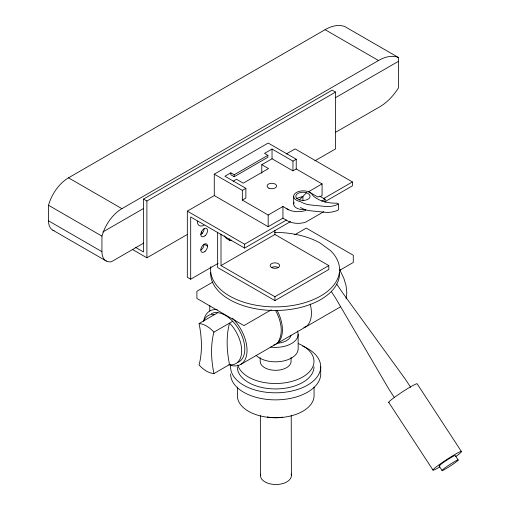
<?xml version="1.0" encoding="UTF-8"?>
<svg xmlns="http://www.w3.org/2000/svg" width="510" height="510" viewBox="0 0 510 510"><rect width="100%" height="100%" fill="white"/><g stroke="black" fill="none" stroke-linecap="round" stroke-linejoin="round"><path stroke-width="0.76" d="M346.08 298.841L346.825 292.746L346.08 285.798L343.899 278.46L340.431 271.237L340.431 269.707M143.814 243.028L111.454 261.713L110.039 261.891A20.285 11.711 -60 0 1 101.93 251.659L101.93 236.111L103.849 230.571A30.217 17.442 -60 0 1 121.903 208.666L378.509 60.518A43.337 25.022 -60 0 1 398.406 57.502L398.406 87.969A40.041 23.116 -60 0 1 379.784 106.788L335.637 132.281M278.409 341.477C283.974 331.698 280.481 319.668 275.572 310.354M299.364 199.926L302.94 200.475A7.146 4.125 0 0 0 309.978 195.636A7.146 4.125 0 0 0 300.492 192.474A7.146 4.125 0 0 0 296.75 198.415L299.364 199.926L306.51 192.774M54.028 230.692A20.285 11.711 -60 0 1 48.514 220.824L48.514 205.275A30.217 17.442 -60 0 1 68.487 177.824L325.093 29.676A43.337 25.022 -60 0 1 344.989 26.66L398.406 57.502M135.335 247.254L143.52 251.978L143.52 199.072L332.188 90.142L335.561 92.087L335.561 148.888L314.906 160.816M143.52 199.072L146.893 201.016L335.561 92.087M102.79 232.018L143.291 208.635M335.331 97.767L398.406 61.347M323.735 211.733L305.802 222.073L304.234 222.558A14.943 8.625 0 0 1 288.775 221.531L282.942 218.165L268.177 226.695L214.276 195.572L214.276 174.171L268.177 143.049L296.233 159.248L296.233 168.976L322.084 183.9L322.084 195.572L320.063 196.739M230.832 172.833L230.832 174.777L234.198 176.721L267.89 157.271L267.89 155.32L234.198 174.777L230.832 172.833L224.935 176.23L245.871 188.324L245.871 198.046L242.326 200.092L242.326 190.37L214.276 174.171M296.233 159.248L292.969 161.128L272.034 149.041L264.524 153.376L267.89 155.32M233.102 181.248L236.506 179.278L243.244 183.173L268.509 168.581L261.777 164.692L261.777 173.253M261.777 164.692L272.034 158.769L292.969 170.856L296.233 168.976M218.159 263.351L190.689 279.212L187.323 277.268L187.323 211.134L214.786 195.273M286.206 154.039L295.131 148.888L352.404 181.955L352.404 185.844L324.94 201.705M242.326 190.37L245.871 188.324M132.402 249.447L146.893 257.811L187.521 234.358M242.326 200.092L268.177 215.022L282.942 206.499L288.717 209.833M322.084 183.9L308.607 191.677L317.998 197.102L319.681 196.127L325.112 199.263L325.112 202.374M187.323 211.134L244.596 244.201L286.486 220.014M323.563 198.607L352.404 181.955M321.733 201.214L325.112 199.263M190.689 279.212L190.689 216.967L244.596 248.089L290.604 221.525M221.015 234.077L221.015 265.595L274.916 234.472L328.822 265.595L328.822 269.484L274.916 300.607L217.642 267.54L217.642 232.483M338.43 204.019L337.435 204.593A18.029 10.41 0 0 1 327.012 206.614L312.063 205.109A18.029 10.41 0 0 1 300.447 201.603A9.531 5.502 0 0 1 296.667 192.327A9.531 5.502 0 0 1 312.471 195.075A26.361 15.217 0 0 0 336.976 203.178L338.43 204.019L338.43 209.852L337.435 210.426A18.029 10.41 0 0 1 327.012 212.447L312.063 210.949A18.029 10.41 0 0 1 300.447 207.442M212.632 282.183L196.911 291.255L196.911 298.458L243.927 325.603L271.269 309.819M294.646 234.829L306.268 228.123L353.283 255.268L353.283 262.465L339.615 270.357M229.519 364.573A98.054 56.61 60 0 1 229.519 323.13L231.878 325.629A27.706 15.995 60 0 1 231.878 364.809L229.519 364.573L213.926 373.575C208.048 373.103 202.942 369.208 199.059 364.994A98.054 56.61 60 0 0 199.059 323.55L217.77 312.745M221.015 265.595L274.916 296.718L328.822 265.595M213.926 373.575A98.054 56.61 60 0 1 213.926 332.131L232.636 321.332M240.637 364.497L274.941 344.69M276.031 344.059L305.037 327.318A30.874 17.825 60 0 0 310.182 304.056M340.431 306.88L306.127 326.687L303.864 327.388M224.158 235.741L226.51 238.546L230.246 240.707L231.597 240.178M296.75 198.415L302.94 196.35L302.94 200.475M305.834 210.388L304.234 210.885A14.943 8.625 0 0 1 288.775 209.859L286.206 208.38M214.653 314.549L212.287 314.313A27.706 15.995 60 0 0 203.668 321.198A30.874 17.825 60 0 1 217.228 309.691M199.059 323.55C204.931 324.028 210.037 327.924 213.926 332.131M325.093 29.676L378.509 60.518M207.538 246.145L204.166 244.201A4.762 2.754 -60 0 1 200.8 250.034M68.487 177.824L121.903 208.666M48.514 205.275L101.93 236.111M48.514 220.824L101.93 251.659M52.874 230.195L106.29 261.037M336.721 284.089L342.809 293.097L405.246 379.038L410.639 387.281M461.486 451.624L417.231 383.934A17.04 1.332 -33.2 0 0 401.708 392.343A17.04 1.332 -33.2 0 0 389.022 402.498M458.203 460.039A9.658 0.752 -33.2 0 0 446.384 466.867A9.658 0.752 -33.2 0 0 445.765 468.824A9.658 0.752 -33.2 0 0 458.203 460.039L455.309 455.602A9.658 0.752 -33.2 0 0 445.466 461.059A9.658 0.752 -33.2 0 0 440.034 465.872M331.277 291.497L335.427 297.846L389.066 389.442L394.453 397.685M439.129 466.006L442.03 470.45M388.69 402.301L432.945 469.984M229.213 238.661L230.246 240.707M201.399 231.457L202.068 233.682M320.707 366.786L320.726 373.856A45.052 25.927 -0.2 0 1 275.674 399.865A45.052 25.927 -0.2 0 1 230.622 374.015M314.052 387.071L314.077 395.613A38.346 22.07 -0.2 0 1 275.731 417.754A38.346 22.07 -0.2 0 1 237.392 395.754L237.367 387.211M298.127 334.369L298.165 348.795A22.561 12.986 -0.2 0 1 281.443 361.367A22.561 12.986 -0.2 0 1 256.065 355.362M291.063 357.465L291.076 361.399A15.434 8.887 -0.2 0 1 275.642 370.311A15.434 8.887 -0.2 0 1 260.202 361.456L260.196 357.523M291.223 415.599L291.388 475.588M260.349 415.656L260.514 475.645M293.671 196.165L293.671 203.949M292.969 161.128L292.969 170.856M282.942 206.499L282.942 218.165M274.916 230.533L274.916 234.472M274.916 296.718L274.916 300.607M272.034 149.041L272.034 158.769M268.177 215.022L268.177 226.695M244.596 244.201L244.596 248.089M234.198 174.777L234.198 176.721M209.763 305.477L209.763 311.023M146.893 201.016L146.893 257.811M204.083 225.152A9.645 5.572 -60 0 1 197.262 221.212M204.166 228.639A4.762 2.754 -60 0 1 200.8 234.472M439.55 467.115A17.04 1.332 -33.2 0 1 436.19 466.937A17.04 1.332 -33.2 0 1 457.566 453.001A17.04 1.332 -33.2 0 1 455.723 456.571M277.089 310.335A30.874 17.825 60 0 1 273.889 344.996M211.35 313.765A27.706 15.995 60 0 1 215.405 312.515C223.469 312.388 230.048 318.03 234.995 323.824A27.706 15.995 60 0 1 237.8 362.361M232.483 318.202A30.874 17.825 60 0 1 246.948 352.537A30.874 17.825 60 0 1 228.76 364.688M210.834 266.596A64.483 37.23 0 0 0 289.776 305.911A64.483 37.23 0 0 0 330.346 250.467L319.859 242.862A64.483 37.23 0 0 0 274.692 232.433M339.571 272.589A64.483 37.23 0 0 1 274.973 310.488A64.483 37.23 0 0 1 210.636 272.448M290.942 335.153A15.434 8.887 -0.2 0 1 276.911 343.255M297.362 331.009A22.561 12.986 -0.2 0 1 270.44 347.061M314.001 366.798A38.346 22.07 -0.2 0 1 275.655 388.932A38.346 22.07 -0.2 0 1 237.309 366.939M302.717 346.086A45.052 25.927 -0.2 0 1 294.015 390.513A45.052 25.927 -0.2 0 1 230.769 364.695M298.618 343.721A38.346 22.07 -0.2 0 1 295.551 380.25A38.346 22.07 -0.2 0 1 237.807 365.096M282.719 417.161A26.915 15.491 -0.2 0 1 267.291 416.931M291.153 474.045A15.434 8.887 -0.2 0 1 275.948 484.5A15.434 8.887 -0.2 0 1 260.75 474.096M305.382 209.47A9.531 5.502 0 0 1 294.072 202.527M271.549 267.54A4.762 2.754 0 0 0 279.518 266.309A4.762 2.754 0 0 0 273.685 262.937A4.762 2.754 0 0 0 271.549 267.54A4.762 2.754 0 0 1 278.288 267.54M205.039 235.779A4.762 2.754 -60 0 0 206.55 228.403A4.762 2.754 -60 0 0 200.915 233.401A4.762 2.754 -60 0 0 205.039 235.779M205.039 251.341A4.762 2.754 -60 0 0 206.55 243.965A4.762 2.754 -60 0 0 200.915 248.963A4.762 2.754 -60 0 0 205.039 251.341M268.904 188.177A4.762 2.754 0 0 0 276.548 186.38A4.762 2.754 0 0 0 270.032 183.46A4.762 2.754 0 0 0 268.904 188.177"/></g></svg>
